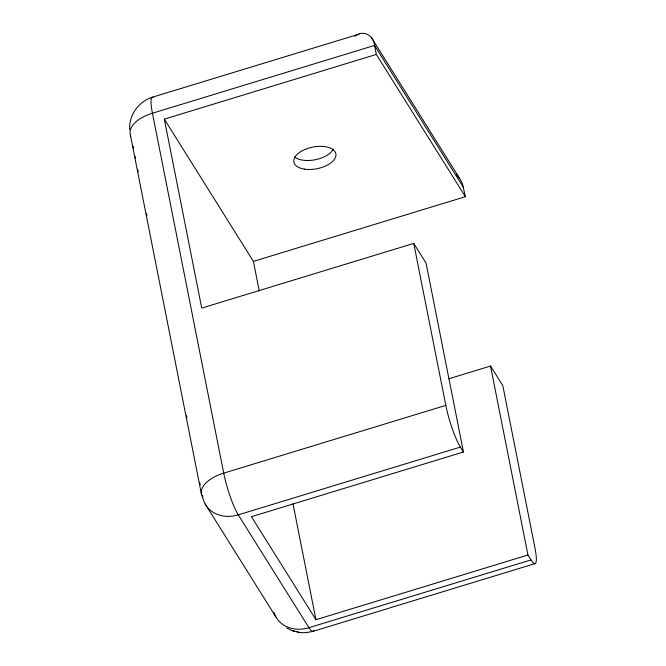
<?xml version="1.0" encoding="UTF-8"?>
<svg xmlns="http://www.w3.org/2000/svg" width="666" height="666" viewBox="0 0 666 666"><rect width="100%" height="100%" fill="white"/><g stroke="black" fill="none" stroke-linecap="round" stroke-linejoin="round"><path stroke-width="1" d="M354.845 36.355L355.311 36.047M356.019 35.614C363.836 29.462 374.167 36.322 374.542 45.438L376.323 54.437L465.401 196.695L253.396 261.388L164.319 119.131L376.323 54.437M359.116 34.133L152.139 97.278C138.545 101.59 128.613 115.401 129.737 129.762M273.892 612.32A32.101 27.006 -32.1 0 0 308.924 627.688L531.018 559.915L527.947 555.003L315.942 619.705L251.44 516.683L463.444 451.989L426.032 263.02L413.744 243.398L201.74 308.1L164.319 119.131M448.926 378.738L490.534 366.042L502.822 385.664L534.89 547.635A32.101 5.295 73 0 1 531.018 559.915M413.744 243.398L445.812 405.378L223.718 473.151A32.101 16.533 -11.2 0 0 202.639 497.111A32.101 27.006 -32.1 0 0 238.27 514.86L308.924 627.688A32.101 5.295 73 0 0 313.869 630.186M463.444 451.989L460.373 447.086L238.27 514.86A32.101 5.295 73 0 1 223.718 473.151L152.447 113.212A32.101 5.295 73 0 1 153.297 97.411M535.189 563.561L313.095 631.343C307.809 632.442 302.214 633.549 296.936 631.818M286.746 627.963L291.608 630.461L294.514 631.193M291.608 630.461L299.891 632.558M456.476 174.367L460.073 179.146L462.47 183.824L465.401 196.695M205.286 504.179L275.932 617.007M459.707 178.571L371.636 37.929M463.619 187.695L374.542 45.438L152.447 113.212A32.101 16.533 -11.2 0 0 130.769 136.047M490.534 366.042L527.947 555.003M253.396 261.388L259.232 290.851M293.015 503.879L315.942 619.705M133.192 146.345L133.591 148.385M135.206 156.543L135.614 158.583M137.837 169.797L138.237 171.836M146.512 213.644L146.92 215.684M186.488 415.534L186.896 417.574M199.817 482.833L200.216 484.873M202.239 495.071L202.639 497.111M130.369 134.982L201.473 494.272M460.373 447.086A32.101 5.295 73 0 1 445.812 405.378M333.383 149.034A21.404 11.022 -11.2 0 1 315.542 159.665A21.404 11.022 -11.2 0 1 294.655 157.018M304.612 169.156A21.404 11.022 -11.2 0 0 335.964 154.687A21.404 11.022 -11.2 0 0 304.004 149.883A21.404 11.022 -11.2 0 0 304.612 169.156"/></g></svg>
